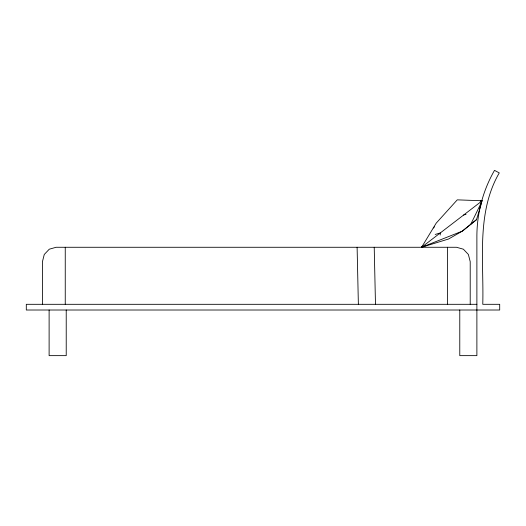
<?xml version="1.0" encoding="UTF-8"?>
<svg xmlns="http://www.w3.org/2000/svg" width="526" height="526" viewBox="0 0 526 526"><rect width="100%" height="100%" fill="white"/><g stroke="black" fill="none" stroke-linecap="round" stroke-linejoin="round"><path stroke-width="0.79" d="M440.183 235.037L440.236 232.979L435.186 234.451M470.731 224.346L482.224 200.761L457.265 199.854L436.205 223.142L421.609 247.273L448.56 239.014L462.328 231.131L476.49 219.664L481.533 203.029M433.26 228.008L434.423 226.897M476.49 219.664L462.328 231.131L421.609 247.273L422.805 246.207M421.609 247.273L482.224 200.761L480.192 201.156M463.597 215.055L466.036 214.273M476.885 304.311L26.3 304.311L26.3 310.011L499.7 310.011L499.7 304.311L482.769 304.311C483.979 260.482 476.155 212.774 499.266 172.896L494.506 170.358A133.019 133.019 0 0 0 476.885 235.753L476.885 355.642L459.777 355.642L459.777 310.011M375.479 304.311L374.223 247.273M358.37 304.311L357.108 247.273M470.211 304.311L470.211 261.665L468.377 254.466L463.373 249.199L456.535 247.273L56.111 247.273L49.273 249.199L44.269 254.466L42.442 261.665L42.442 304.311M447.396 247.273L447.396 304.311M66.223 310.011L66.223 355.642L49.115 355.642L49.115 310.011M65.25 247.273L65.25 304.311"/></g></svg>
